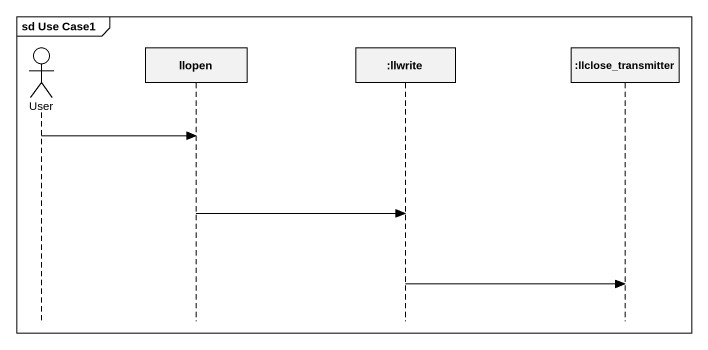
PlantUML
@startuml
mainframe sd Use Case1
hide footbox
actor User
participant llopen
participant ":llwrite" as llwrite
participant ":llclose_transmitter" as llclose_transmitter

User -> llopen
llopen -> llwrite
llwrite -> llclose_transmitter
@enduml
